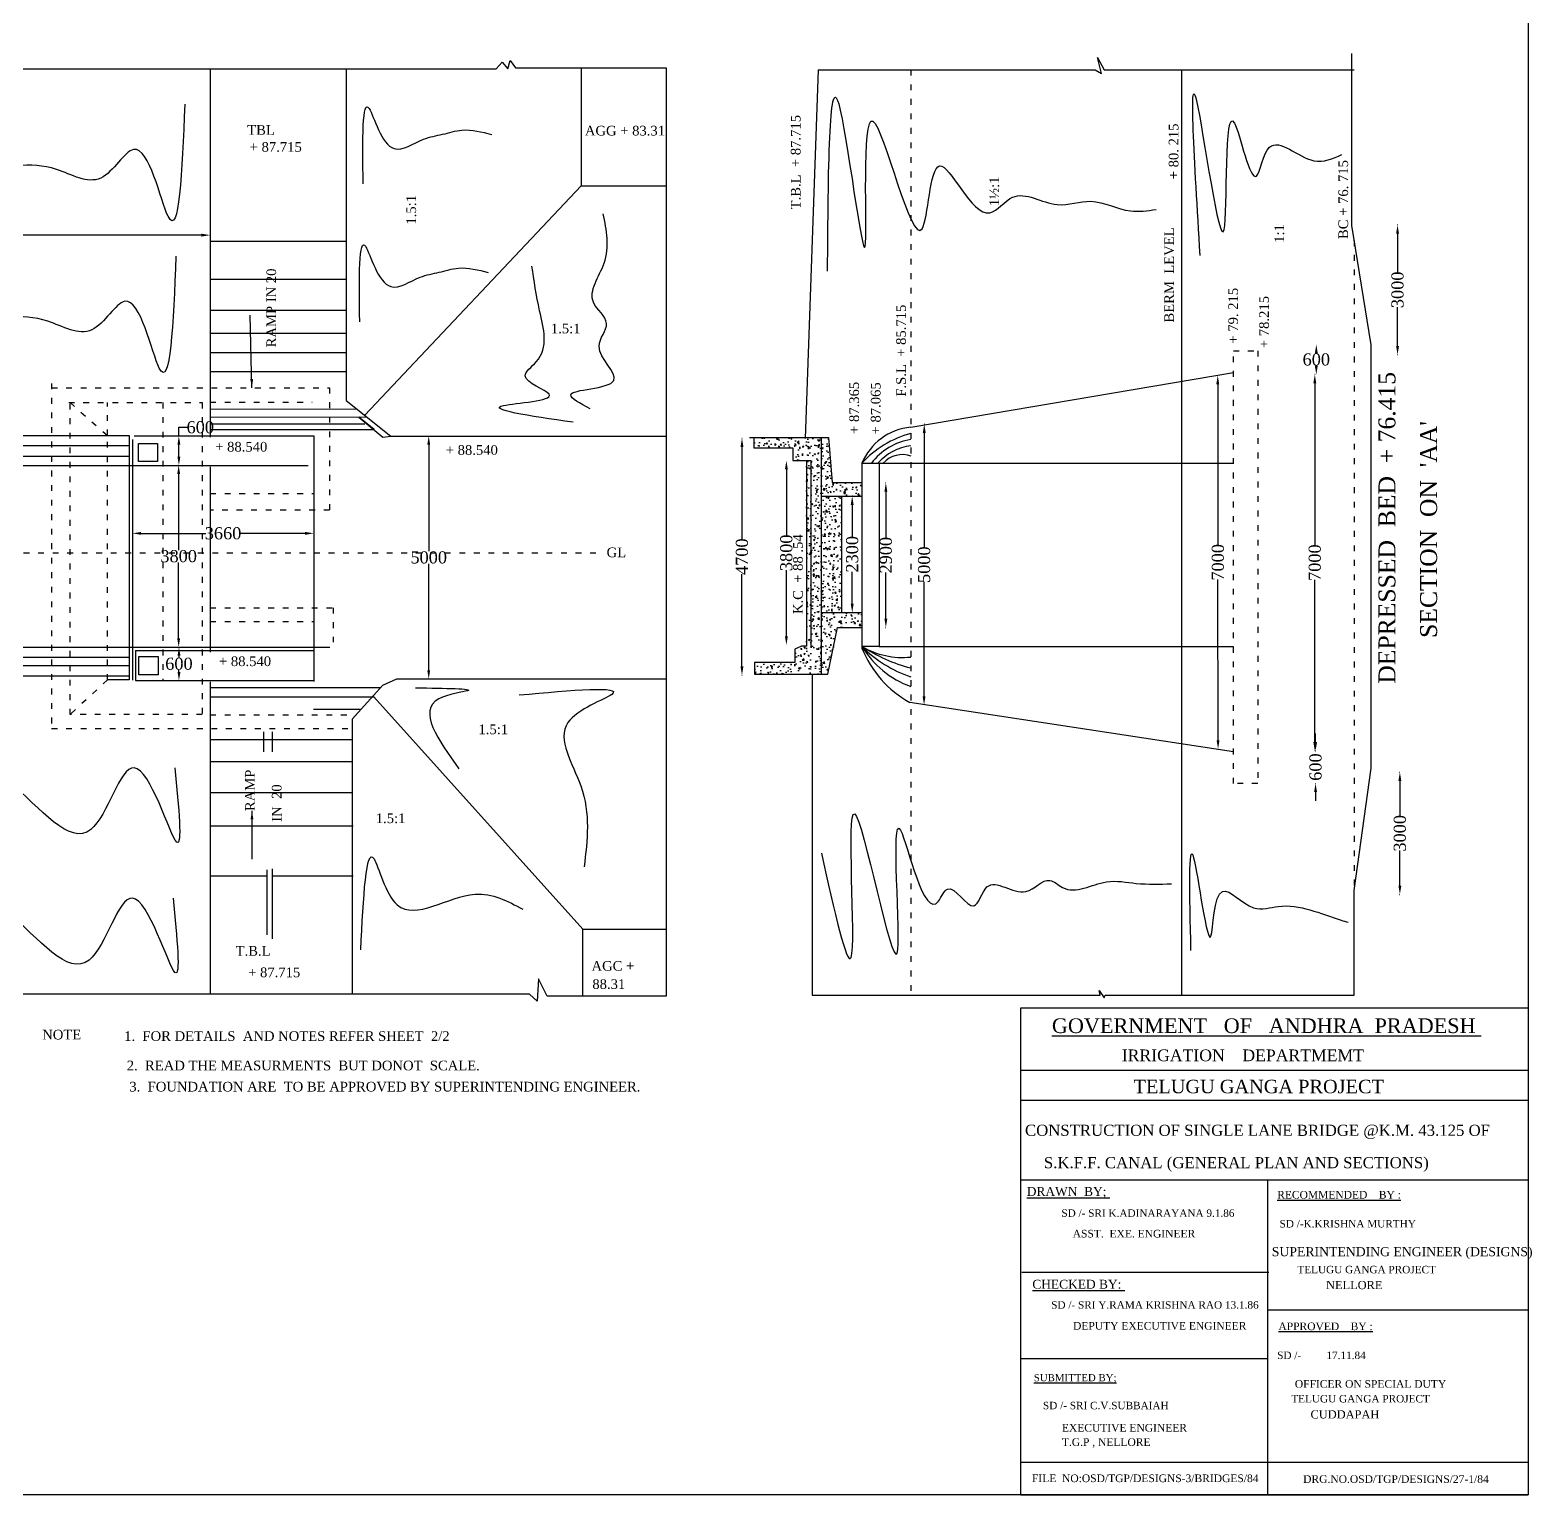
# Model space of a CAD drawing. Header units: millimetres. Extents: x 4400 to 80193, y -403 to 48046.
# Drawn here: x 49171 to 80193, y -403 to 29848 of the extents above; entities that cross this region are included whole.
import ezdxf

# ---------------------------------------------------------------- set-up
doc = ezdxf.new("R2010")
doc.units = ezdxf.units.MM
doc.header["$MEASUREMENT"] = 0
doc.linetypes.add('ACAD_ISO03W100', pattern=[30, 12, -18])
for name, color, linetype in [('DIM', 5, 'Continuous'), ('DO LINE', 3, 'Continuous'), ('DWG.LINE', 10, 'Continuous'), ('HATCH', 2, 'Continuous'), ('TEXT', 7, 'Continuous')]:
    doc.layers.add(name, color=color, linetype=linetype)
doc.layers.add('TITLE', color=7, linetype='Continuous', lineweight=30)
doc.styles.get("Standard").update_dxf_attribs({"font": 'TIMES.TTF', "height": 250})
doc.dimstyles.get("Standard").update_dxf_attribs({"dimtxt": 250, "dimasz": 180, "dimexe": 0.18, "dimexo": 0.0625, "dimgap": 0.09, "dimtad": 0, "dimtih": 1, "dimtoh": 1, "dimdec": 0, "dimzin": 0, "dimdsep": 46, "dimtxsty": 'Standard', "dimcen": 300, "dimclre": 256, "dimclrt": 4, "dimadec": 0, "dimazin": 0, "dimtfac": 1, "dimtdec": 0, "dimtofl": 0, "dimtmove": 0, "dimatfit": 3, "dimfxl": 5, "dimfxlon": 1, "dimtolj": 1, "dimtzin": 0, "dimarcsym": 0})
pattern_1 = [(50, (0, 0), (286.9041, -25.10085), [30, -330]), (355, (0, 0), (-55.5005, 300.8769), [24, -264]), (100.4514, (23.9, -2.1), (231.4038, 275.7758), [25.4961, -280.4568]), (46.1842, (0, 80), (426.8964, -66.2076), [45, -495]), (96.6356, (35.57, 74.5), (373.865, 389.6471), [38.244, -420.6852]), (351.1842, (0, 80), (373.8648, 389.6474), [36, -396]), (21, (40, 60), (238.7628, -161.04756), [30, -330]), (326, (40, 60), (97.3261, 290.06), [24, -264]), (71.4514, (59.9, 46.58), (336.089, 129.0122), [25.4961, -280.4568]), (37.5, (0, 0), (4.86394, 133.15754), [0, -260.8, 0, -268, 0, -265]), (7.5, (0, 0), (105.22781, 157.76468), [0, -152.8, 0, -254.8, 0, -101]), (327.5, (-89.2, 0), (213.52897, -9.02195), [0, -100, 0, -312, 0, -414]), (317.5, (-129.2, 0), (233.27447, 40.042), [0, -130, 0, -207.2, 0, -294])]

# ---------------------------------------------------------------- blocks, each defined once
blk = doc.blocks.new('*D63')
at = {"layer": 'Defpoints', "color": 0, "ltscale": 0.2}
for p in [(41541, 25562), (52891, 25612), (52891, 25562)]:
    blk.add_point(p, dxfattribs=at)
at = {"layer": 'DIM', "lineweight": -2, "ltscale": 0.2}
for p, q in [((41541, 25606), (41541, 25612)), ((52891, 25606), (52891, 25612))]:
    blk.add_line(p, q, dxfattribs=at)
at = {"layer": 'DIM', "color": 0, "lineweight": -2, "ltscale": 0.2}
for p, q in [((41721, 25612), (46783, 25612)), ((52711, 25612), (47649, 25612))]:
    blk.add_line(p, q, dxfattribs=at)
at = {"layer": 'DIM', "color": 0, "ltscale": 0.2}
for points in [[(41721, 25642), (41721, 25582), (41541, 25612)], [(52711, 25642), (52711, 25582), (52891, 25612)]]:
    blk.add_solid(points, dxfattribs=at)
at = {"layer": 'DIM', "color": 4, "ltscale": 0.2, "insert": (47216, 25612), "char_height": 250, "attachment_point": 5}
blk.add_mtext('\\A1;11250', dxfattribs=at)
blk = doc.blocks.new('*D64')
at = {"layer": 'Defpoints', "color": 0, "ltscale": 0.2}
for p in [(52182, 21465), (52246, 21465), (52182, 20858)]:
    blk.add_point(p, dxfattribs=at)
at = {"layer": 'DIM', "lineweight": -2, "ltscale": 0.2}
for p, q in [((52241, 21465), (52246, 21465)), ((52241, 20858), (52246, 20858))]:
    blk.add_line(p, q, dxfattribs=at)
at = {"layer": 'DIM', "color": 0, "lineweight": -2, "ltscale": 0.2}
for p, q in [((52246, 21465), (52246, 21645)), ((52246, 21645), (52426, 21645)), ((52246, 21038), (52246, 21285))]:
    blk.add_line(p, q, dxfattribs=at)
at = {"layer": 'DIM', "color": 0, "ltscale": 0.2}
for points in [[(52216, 21285), (52276, 21285), (52246, 21465)], [(52216, 21038), (52276, 21038), (52246, 20858)]]:
    blk.add_solid(points, dxfattribs=at)
at = {"layer": 'DIM', "color": 4, "ltscale": 0.2, "insert": (52688, 21645), "char_height": 250, "attachment_point": 5}
blk.add_mtext('\\A1;600', dxfattribs=at)
blk = doc.blocks.new('*D65')
at = {"layer": 'Defpoints', "color": 0, "ltscale": 0.2}
for p in [(52241, 20858), (52241, 17106), (52241, 17106)]:
    blk.add_point(p, dxfattribs=at)
at = {"layer": 'DIM', "lineweight": -2, "ltscale": 0.2}
for p, q in [((52241, 20858), (52241, 20858)), ((52241, 17106), (52241, 17106))]:
    blk.add_line(p, q, dxfattribs=at)
at = {"layer": 'DIM', "color": 0, "lineweight": -2, "ltscale": 0.2}
for p, q in [((52241, 20678), (52241, 19109)), ((52241, 17286), (52241, 18855))]:
    blk.add_line(p, q, dxfattribs=at)
at = {"layer": 'DIM', "color": 0, "ltscale": 0.2}
for points in [[(52211, 20678), (52271, 20678), (52241, 20858)], [(52211, 17286), (52271, 17286), (52241, 17106)]]:
    blk.add_solid(points, dxfattribs=at)
at = {"layer": 'DIM', "color": 4, "ltscale": 0.2, "insert": (52241, 18982), "char_height": 250, "attachment_point": 5}
blk.add_mtext('\\A1;3800', dxfattribs=at)
blk = doc.blocks.new('*D66')
at = {"layer": 'Defpoints', "color": 0, "ltscale": 0.2}
for p in [(52241, 17106), (52241, 16414), (52247, 16414)]:
    blk.add_point(p, dxfattribs=at)
at = {"layer": 'DIM', "lineweight": -2, "ltscale": 0.2}
for p, q in [((52242, 17106), (52248, 17106)), ((52242, 16414), (52248, 16414))]:
    blk.add_line(p, q, dxfattribs=at)
at = {"layer": 'DIM', "color": 0, "lineweight": -2, "ltscale": 0.2}
for p, q in [((52247, 16926), (52247, 16887)), ((52247, 16594), (52247, 16633))]:
    blk.add_line(p, q, dxfattribs=at)
at = {"layer": 'DIM', "color": 0, "ltscale": 0.2}
for points in [[(52218, 16926), (52278, 16926), (52247, 17106)], [(52218, 16594), (52278, 16594), (52247, 16414)]]:
    blk.add_solid(points, dxfattribs=at)
at = {"layer": 'DIM', "color": 4, "ltscale": 0.2, "insert": (52247, 16760), "char_height": 250, "attachment_point": 5}
blk.add_mtext('\\A1;600', dxfattribs=at)
blk = doc.blocks.new('*D67')
at = {"layer": 'Defpoints', "color": 0, "ltscale": 0.2}
for p in [(51285, 19454), (55032, 19454), (55032, 19454)]:
    blk.add_point(p, dxfattribs=at)
at = {"layer": 'DIM', "lineweight": -2, "ltscale": 0.2}
for p, q in [((51285, 19454), (51285, 19454)), ((55032, 19454), (55032, 19454))]:
    blk.add_line(p, q, dxfattribs=at)
at = {"layer": 'DIM', "color": 0, "lineweight": -2, "ltscale": 0.2}
for p, q in [((51465, 19454), (52803, 19454)), ((54852, 19454), (53513, 19454))]:
    blk.add_line(p, q, dxfattribs=at)
at = {"layer": 'DIM', "color": 0, "ltscale": 0.2}
for points in [[(51465, 19484), (51465, 19424), (51285, 19454)], [(54852, 19484), (54852, 19424), (55032, 19454)]]:
    blk.add_solid(points, dxfattribs=at)
at = {"layer": 'DIM', "color": 4, "ltscale": 0.2, "insert": (53158, 19454), "char_height": 250, "attachment_point": 5}
blk.add_mtext('\\A1;3660', dxfattribs=at)
blk = doc.blocks.new('*D68')
at = {"layer": 'Defpoints', "color": 0, "ltscale": 0.2}
for p in [(57268, 21463), (57406, 21463), (57268, 16449)]:
    blk.add_point(p, dxfattribs=at)
at = {"layer": 'DIM', "lineweight": -2, "ltscale": 0.2}
for p, q in [((57401, 21463), (57406, 21463)), ((57401, 16449), (57406, 16449))]:
    blk.add_line(p, q, dxfattribs=at)
at = {"layer": 'DIM', "color": 0, "lineweight": -2, "ltscale": 0.2}
for p, q in [((57406, 21283), (57406, 19083)), ((57406, 16629), (57406, 18828))]:
    blk.add_line(p, q, dxfattribs=at)
at = {"layer": 'DIM', "color": 0, "ltscale": 0.2}
for points in [[(57376, 21283), (57436, 21283), (57406, 21463)], [(57376, 16629), (57436, 16629), (57406, 16449)]]:
    blk.add_solid(points, dxfattribs=at)
at = {"layer": 'DIM', "color": 4, "ltscale": 0.2, "insert": (57406, 18956), "char_height": 250, "attachment_point": 5}
blk.add_mtext('\\A1;5000', dxfattribs=at)
blk = doc.blocks.new('*D69')
at = {"layer": 'Defpoints', "color": 0, "ltscale": 0.2}
for p in [(63832, 21418), (63876, 21418), (63832, 16525)]:
    blk.add_point(p, dxfattribs=at)
at = {"layer": 'DIM', "lineweight": -2, "ltscale": 0.2}
for p, q in [((63872, 21418), (63877, 21418)), ((63872, 16525), (63877, 16525))]:
    blk.add_line(p, q, dxfattribs=at)
at = {"layer": 'DIM', "color": 0, "lineweight": -2, "ltscale": 0.2}
for p, q in [((63876, 21238), (63876, 19332)), ((63876, 16705), (63876, 18612))]:
    blk.add_line(p, q, dxfattribs=at)
at = {"layer": 'DIM', "color": 0, "ltscale": 0.2}
for points in [[(63846, 21238), (63906, 21238), (63876, 21418)], [(63846, 16705), (63906, 16705), (63876, 16525)]]:
    blk.add_solid(points, dxfattribs=at)
at = {"layer": 'DIM', "color": 4, "ltscale": 0.2, "insert": (63876, 18972), "char_height": 250, "attachment_point": 5, "rotation": 90}
blk.add_mtext('\\A1;4700', dxfattribs=at)
blk = doc.blocks.new('*D70')
at = {"layer": 'Defpoints', "color": 0, "ltscale": 0.2}
for p in [(64793, 20956), (64850, 20956), (64850, 17148)]:
    blk.add_point(p, dxfattribs=at)
at = {"layer": 'DIM', "lineweight": -2, "ltscale": 0.2}
for p, q in [((64798, 20956), (64793, 20956)), ((64798, 17148), (64793, 17148))]:
    blk.add_line(p, q, dxfattribs=at)
at = {"layer": 'DIM', "color": 0, "lineweight": -2, "ltscale": 0.2}
for p, q in [((64793, 20776), (64793, 19407)), ((64793, 17328), (64793, 18697))]:
    blk.add_line(p, q, dxfattribs=at)
at = {"layer": 'DIM', "color": 0, "ltscale": 0.2}
for points in [[(64764, 20776), (64824, 20776), (64793, 20956)], [(64764, 17328), (64824, 17328), (64793, 17148)]]:
    blk.add_solid(points, dxfattribs=at)
at = {"layer": 'DIM', "color": 4, "ltscale": 0.2, "insert": (64793, 19052), "char_height": 250, "attachment_point": 5, "rotation": 90}
blk.add_mtext('\\A1;3800', dxfattribs=at)
blk = doc.blocks.new('*D71')
at = {"layer": 'Defpoints', "color": 0, "ltscale": 0.2}
for p in [(66153, 20223), (66194, 20223), (66194, 17821)]:
    blk.add_point(p, dxfattribs=at)
at = {"layer": 'DIM', "lineweight": -2, "ltscale": 0.2}
for p, q in [((66158, 20223), (66153, 20223)), ((66158, 17821), (66153, 17821))]:
    blk.add_line(p, q, dxfattribs=at)
at = {"layer": 'DIM', "color": 0, "lineweight": -2, "ltscale": 0.2}
for p, q in [((66153, 20043), (66153, 19381)), ((66153, 18001), (66153, 18663))]:
    blk.add_line(p, q, dxfattribs=at)
at = {"layer": 'DIM', "color": 0, "ltscale": 0.2}
for points in [[(66123, 20043), (66183, 20043), (66153, 20223)], [(66123, 18001), (66183, 18001), (66153, 17821)]]:
    blk.add_solid(points, dxfattribs=at)
at = {"layer": 'DIM', "color": 4, "ltscale": 0.2, "insert": (66153, 19022), "char_height": 250, "attachment_point": 5, "rotation": 90}
blk.add_mtext('\\A1;2300', dxfattribs=at)
blk = doc.blocks.new('*D72')
at = {"layer": 'Defpoints', "color": 0, "ltscale": 0.2}
for p in [(66352, 20496), (66848, 20496), (66352, 17511)]:
    blk.add_point(p, dxfattribs=at)
at = {"layer": 'DIM', "lineweight": -2, "ltscale": 0.2}
for p, q in [((66843, 20496), (66848, 20496)), ((66843, 17511), (66848, 17511))]:
    blk.add_line(p, q, dxfattribs=at)
at = {"layer": 'DIM', "color": 0, "lineweight": -2, "ltscale": 0.2}
for p, q in [((66848, 20316), (66848, 19362)), ((66848, 17691), (66848, 18645))]:
    blk.add_line(p, q, dxfattribs=at)
at = {"layer": 'DIM', "color": 0, "ltscale": 0.2}
for points in [[(66818, 20316), (66878, 20316), (66848, 20496)], [(66818, 17691), (66878, 17691), (66848, 17511)]]:
    blk.add_solid(points, dxfattribs=at)
at = {"layer": 'DIM', "color": 4, "ltscale": 0.2, "insert": (66848, 19003), "char_height": 250, "attachment_point": 5, "rotation": 90}
blk.add_mtext('\\A1;2900', dxfattribs=at)
blk = doc.blocks.new('*D73')
at = {"layer": 'Defpoints', "color": 0, "ltscale": 0.2}
for p in [(67641, 21706), (67707, 21706), (67703, 15907)]:
    blk.add_point(p, dxfattribs=at)
at = {"layer": 'DIM', "color": 0, "lineweight": -2, "ltscale": 0.2}
for p, q in [((67641, 21526), (67639, 19160)), ((67637, 16087), (67639, 18453))]:
    blk.add_line(p, q, dxfattribs=at)
at = {"layer": 'DIM', "lineweight": -2, "ltscale": 0.2}
for p, q in [((67646, 21706), (67641, 21706)), ((67642, 15907), (67637, 15907))]:
    blk.add_line(p, q, dxfattribs=at)
at = {"layer": 'DIM', "color": 0, "ltscale": 0.2}
for points in [[(67611, 21526), (67671, 21526), (67641, 21706)], [(67607, 16087), (67667, 16087), (67637, 15907)]]:
    blk.add_solid(points, dxfattribs=at)
at = {"layer": 'DIM', "color": 4, "ltscale": 0.2, "insert": (67639, 18807), "char_height": 250, "attachment_point": 5, "rotation": 90}
blk.add_mtext('\\A1;5000', dxfattribs=at)
blk = doc.blocks.new('*D74')
at = {"layer": 'Defpoints', "color": 0, "ltscale": 0.2}
for p in [(73628, 22711), (73703, 22712), (73635, 15001)]:
    blk.add_point(p, dxfattribs=at)
at = {"layer": 'DIM', "lineweight": -2, "ltscale": 0.2}
for p, q in [((73698, 22712), (73703, 22712)), ((73705, 15001), (73710, 15001))]:
    blk.add_line(p, q, dxfattribs=at)
at = {"layer": 'DIM', "color": 0, "lineweight": -2, "ltscale": 0.2}
for p, q in [((73703, 22532), (73706, 19212)), ((73709, 15181), (73707, 18501))]:
    blk.add_line(p, q, dxfattribs=at)
at = {"layer": 'DIM', "color": 0, "ltscale": 0.2}
for points in [[(73733, 22532), (73673, 22531), (73703, 22712)], [(73739, 15181), (73679, 15181), (73710, 15001)]]:
    blk.add_solid(points, dxfattribs=at)
at = {"layer": 'DIM', "color": 4, "ltscale": 0.2, "insert": (73706, 18856), "char_height": 250, "attachment_point": 5, "rotation": 90}
blk.add_mtext('\\A1;7000', dxfattribs=at)
blk = doc.blocks.new('*D75')
at = {"layer": 'Defpoints', "color": 0, "ltscale": 0.2}
for p in [(75695, 14964), (75723.5, 14964), (75695, 14291.5)]:
    blk.add_point(p, dxfattribs=at)
at = {"layer": 'DIM', "color": 0, "lineweight": -2, "ltscale": 0.2}
for p, q in [((75723.5, 15144), (75723.5, 15324)), ((75723.5, 14111.5), (75723.5, 13931.5))]:
    blk.add_line(p, q, dxfattribs=at)
at = {"layer": 'DIM', "lineweight": -2, "ltscale": 0.2}
for p, q in [((75718.5, 14964), (75723.68, 14964)), ((75718.5, 14291.5), (75723.68, 14291.5))]:
    blk.add_line(p, q, dxfattribs=at)
at = {"layer": 'DIM', "color": 0, "ltscale": 0.2}
for points in [[(75693.5, 15144), (75753.5, 15144), (75723.5, 14964)], [(75693.5, 14111.5), (75753.5, 14111.5), (75723.5, 14291.5)]]:
    blk.add_solid(points, dxfattribs=at)
at = {"layer": 'DIM', "color": 4, "ltscale": 0.2, "insert": (75723.5, 14627.75), "char_height": 250, "attachment_point": 5, "rotation": 90}
blk.add_mtext('\\A1;600', dxfattribs=at)
blk = doc.blocks.new('*D76')
at = {"layer": 'Defpoints', "color": 0, "ltscale": 0.2}
for p in [(75708, 22734), (75721, 22734), (75721, 14964)]:
    blk.add_point(p, dxfattribs=at)
at = {"layer": 'DIM', "lineweight": -2, "ltscale": 0.2}
for p, q in [((75712, 22734), (75707, 22734)), ((75712, 14964), (75707, 14964))]:
    blk.add_line(p, q, dxfattribs=at)
at = {"layer": 'DIM', "color": 0, "lineweight": -2, "ltscale": 0.2}
for p, q in [((75708, 22554), (75708, 19205)), ((75708, 15144), (75708, 18493))]:
    blk.add_line(p, q, dxfattribs=at)
at = {"layer": 'DIM', "color": 0, "ltscale": 0.2}
for points in [[(75678, 22554), (75738, 22554), (75708, 22734)], [(75678, 15144), (75738, 15144), (75708, 14964)]]:
    blk.add_solid(points, dxfattribs=at)
at = {"layer": 'DIM', "color": 4, "ltscale": 0.2, "insert": (75708, 18849), "char_height": 250, "attachment_point": 5, "rotation": 90}
blk.add_mtext('\\A1;7000', dxfattribs=at)
blk = doc.blocks.new('*D77')
at = {"layer": 'Defpoints', "color": 0, "ltscale": 0.2}
for p in [(75707, 23353), (75739, 23353), (75707, 22734)]:
    blk.add_point(p, dxfattribs=at)
at = {"layer": 'DIM', "lineweight": -2, "ltscale": 0.2}
for p, q in [((75734, 23353), (75739, 23353)), ((75734, 22734), (75739, 22734))]:
    blk.add_line(p, q, dxfattribs=at)
at = {"layer": 'DIM', "color": 0, "lineweight": -2, "ltscale": 0.2}
for p, q in [((75739, 23173), (75739, 23171)), ((75739, 22914), (75739, 22916))]:
    blk.add_line(p, q, dxfattribs=at)
at = {"layer": 'DIM', "color": 0, "ltscale": 0.2}
for points in [[(75709, 23173), (75769, 23173), (75739, 23353)], [(75709, 22914), (75769, 22914), (75739, 22734)]]:
    blk.add_solid(points, dxfattribs=at)
at = {"layer": 'DIM', "color": 4, "ltscale": 0.2, "insert": (75739, 23044), "char_height": 250, "attachment_point": 5}
blk.add_mtext('\\A1;600', dxfattribs=at)
blk = doc.blocks.new('*D78')
at = {"layer": 'Defpoints', "color": 0, "ltscale": 0.2}
for p in [(77456, 14523), (77465, 14523), (77456, 11998)]:
    blk.add_point(p, dxfattribs=at)
at = {"layer": 'DIM', "lineweight": -2, "ltscale": 0.2}
for p, q in [((77460, 14523), (77465, 14523)), ((77460, 11998), (77465, 11998))]:
    blk.add_line(p, q, dxfattribs=at)
at = {"layer": 'DIM', "color": 0, "lineweight": -2, "ltscale": 0.2}
for p, q in [((77465, 14343), (77465, 13615)), ((77465, 12178), (77465, 12905))]:
    blk.add_line(p, q, dxfattribs=at)
at = {"layer": 'DIM', "color": 0, "ltscale": 0.2}
for points in [[(77435, 14343), (77495, 14343), (77465, 14523)], [(77435, 12178), (77495, 12178), (77465, 11998)]]:
    blk.add_solid(points, dxfattribs=at)
at = {"layer": 'DIM', "color": 4, "ltscale": 0.2, "insert": (77465, 13260), "char_height": 250, "attachment_point": 5, "rotation": 90}
blk.add_mtext('\\A1;3000', dxfattribs=at)
blk = doc.blocks.new('*D79')
at = {"layer": 'Defpoints', "color": 0, "ltscale": 0.2}
for p in [(77417, 25823), (77460, 25823), (77460, 23142)]:
    blk.add_point(p, dxfattribs=at)
at = {"layer": 'DIM', "lineweight": -2, "ltscale": 0.2}
for p, q in [((77422, 25823), (77417, 25823)), ((77422, 23142), (77417, 23142))]:
    blk.add_line(p, q, dxfattribs=at)
at = {"layer": 'DIM', "color": 0, "lineweight": -2, "ltscale": 0.2}
for p, q in [((77417, 25643), (77417, 24838)), ((77417, 23322), (77417, 24127))]:
    blk.add_line(p, q, dxfattribs=at)
at = {"layer": 'DIM', "color": 0, "ltscale": 0.2}
for points in [[(77387, 25643), (77447, 25643), (77417, 25823)], [(77387, 23322), (77447, 23322), (77417, 23142)]]:
    blk.add_solid(points, dxfattribs=at)
at = {"layer": 'DIM', "color": 4, "ltscale": 0.2, "insert": (77417, 24483), "char_height": 250, "attachment_point": 5, "rotation": 90}
blk.add_mtext('\\A1;3000', dxfattribs=at)

msp = doc.modelspace()

# ---------------------------------------------------------------- hatches: boundary and pattern name
at = {"layer": 'HATCH', "ltscale": 0.2}
h = msp.add_hatch(dxfattribs=at)
h.set_pattern_fill('AR-CONC', color=256, scale=40, style=0)
h.set_pattern_definition(pattern_1)
h.paths.add_polyline_path([(65518, 21434), (64119.8, 21434), (64119.8, 21221.1), (64925, 21221.1), (64925, 20957), (65207.6, 20957), (65207.6, 17127.8), (65105.1, 17127.8), (64969, 17060.9), (64969, 16784.7), (64132.7, 16784.7), (64132.7, 16546), (65518, 16546)])
h = msp.add_hatch(dxfattribs=at)
h.set_pattern_fill('AR-CONC', color=256, scale=40, style=0)
h.set_pattern_definition(pattern_1)
edge = h.paths.add_edge_path()
edge.add_line((65207.6, 20957), (65207.6, 17127.8))
edge.add_line((65207.6, 17127.8), (65105.1, 17127.8))
edge.add_line((65105.1, 17127.8), (64969, 17060.9))
edge.add_line((64969, 17060.9), (64969, 16784.7))
edge.add_line((64969, 16784.7), (64132.7, 16784.7))
edge.add_line((64132.7, 16784.7), (64132.7, 16546))
edge.add_line((64132.7, 16546), (65518, 16546))
edge.add_line((65518, 16546), (65518, 21434))
h = msp.add_hatch(dxfattribs=at)
h.set_pattern_fill('AR-CONC', color=256, scale=40, style=0)
h.set_pattern_definition(pattern_1)
h.paths.add_polyline_path([(65849.6, 17510.5), (66352.4, 17510.5), (66352.4, 17821.2), (65518, 17821.2), (65518, 16546), (65648.7, 16546)])
h.paths.add_polyline_path([(65935.2, 20223.2), (65518, 20223.2), (65518, 17821.2), (65935.2, 17821.2)])
h.paths.add_polyline_path([(66352.4, 20503.5), (65738.4, 20503.5), (65663.8, 21434), (65518, 21434), (65518, 20223.2), (66352.4, 20223.2)])

# ---------------------------------------------------------------- linework, layer by layer
at = {"layer": 'DO LINE', "linetype": 'ACAD_ISO03W100', "ltscale": 10}
for points in [[(67362.3, 29025.8), (67362.3, 9902)], [(76522.8, 25505), (76520.6, 12082.4)], [(49617.5, 22549.5), (49617.5, 15426.1), (55826.7, 15426.1)], [(49617.5, 22460.3), (55359, 22460.3), (55359, 19932.5), (52891.3, 19932.5)], [(49971.1, 22153.3), (52728.4, 22153.3), (52728.4, 15710.2), (49997.9, 15710.2), (49997.9, 22153.3)], [(49997.9, 22153.3), (50768.9, 21477), (50768.9, 22153.3)], [(51912.9, 22153.3), (51912.9, 16413.6)], [(52891.3, 22161.5), (54997.7, 22161.5)], [(50773.3, 16426.3), (50768.9, 21477)], [(52891.3, 20274), (55031.8, 20274)], [(10038.9, 19050.1), (61036.7, 19050.1)], [(52891.3, 17919), (55429, 17919), (55429, 17207.2)], [(52891.3, 17635.8), (55031.8, 17635.8)], [(50773.3, 16426.3), (49997.9, 15710.2)], [(52891.3, 15706.7), (55905.4, 15704.6)]]:
    msp.add_lwpolyline(points, dxfattribs=at)
msp.add_lwpolyline([(74027.5, 23223), (74530, 23223), (74530, 14289), (74027.5, 14289)], close=True, dxfattribs=at)
at = {"layer": 'DWG.LINE', "ltscale": 0.2}
for points in [[(48764.8, 29048.9), (58802.2, 29048.9), (58926.1, 29186.9), (59040.1, 29044.2), (59085.8, 29215.7), (59199.9, 29070.5), (62307.4, 29070.5), (62307.4, 9899.1), (59853.7, 9899.1), (59670.9, 10256), (59647.3, 9790.6), (59488.1, 9937.9), (47380.8, 9937.9)], [(65322.8, 16546), (65322.8, 9917.8), (71274.7, 9917.8), (71251.3, 10016.3), (71360.5, 9864.3), (71375.9, 9917.8), (76520.6, 9917.8), (76520.6, 12082.4), (76873.4, 14605.8), (76873.4, 23348.8), (76473.4, 25808.6), (76473.4, 29363.1)], [(65447.7, 29025.8), (71172.5, 29025.8), (71305.4, 28951.6), (71218.6, 29279.5), (71357.2, 29025.8), (76523, 29025.8)], [(52891.3, 29048.9), (52891.3, 21441.5)], [(55702.4, 29048.9), (55702.4, 22197), (56621, 21462.6)], [(60556.6, 29070.5), (60556.6, 26628.2), (62307.4, 26628.2)], [(65447.7, 29025.8), (65183.1, 21410.8)], [(72953.5, 29025.8), (72953.5, 9917.8)], [(60556.6, 26628.2), (56084.4, 21891.6)], [(52891.3, 25484.8), (55702.4, 25484.8)], [(52891.3, 24704.5), (55702.4, 24704.5)], [(52891.3, 24065.3), (55702.4, 24065.3)], [(52891.3, 23586.9), (55702.4, 23586.9)], [(52891.3, 23186.4), (55702.4, 23186.4)], [(52891.3, 22796.4), (55702.4, 22796.4)], [(67362.3, 21647.5), (74027.5, 22779.3)], [(52891.3, 22028.4), (55925.5, 22018.6)], [(52891.3, 21860.5), (56132.3, 21853.3)], [(52891.3, 21716.2), (56084.9, 21716.2)], [(56276.6, 21601.3), (55963.5, 21853.7), (56456.5, 21438.1), (56621, 21462.6)], [(33373.4, 21477), (51218, 21477)], [(51215.8, 21477), (51215.8, 16426.3), (50773.3, 16426.3)], [(51320.3, 21465.3), (55031.8, 21465.3), (55031.8, 16395.6)], [(52891.3, 21601.3), (56276.6, 21601.3)], [(56621, 21462.6), (62307.4, 21462.6)], [(64030.9, 21434), (65663.8, 21434), (65738.4, 20503.5), (66360.2, 20503.5)], [(64119.8, 21434), (64119.8, 21221.1), (64925, 21221.1), (64925, 20957), (65299.7, 20957), (65299.7, 17113)], [(65207.6, 20957), (65207.6, 17127.8), (65105.1, 17127.8), (64969, 17060.9), (64969, 16784.7), (64132.7, 16784.7), (64132.7, 16546), (65518, 16546), (65518, 21434)], [(33373.4, 21269.5), (51221.8, 21269.5)], [(51284.6, 21395.4), (51284.6, 16423)], [(33373.4, 21046.4), (51215.8, 21046.4)], [(33373.4, 20857.7), (54915.1, 20857.7)], [(52891.3, 20831.1), (52891.3, 16999.8)], [(66352.4, 20900.6), (66352.4, 17085.1)], [(66352.4, 20900.6), (74029.3, 20900.6)], [(66707.7, 20898.1), (66707.7, 17120.7), (66352.4, 17120.7)], [(65518, 20223.2), (66352.4, 20223.2)], [(65935.2, 20223.2), (65935.2, 17821.2)], [(65518, 17821.2), (66352.4, 17821.2)], [(65518, 16546), (65648.7, 16546), (65849.6, 17510.5), (66352.4, 17510.5)], [(33421, 17106.4), (55366.8, 17106.4)], [(66707.7, 17120.7), (74027.5, 17120.7)], [(33421, 16895.3), (51215.8, 16895.3)], [(51350, 17034.1), (55031.8, 17034.1)], [(51350, 17034.1), (51350, 16413.6), (51361.2, 16413.6)], [(33421, 16728.8), (51215.8, 16728.8)], [(33421, 16509.6), (51206.3, 16509.6)], [(55826.7, 15616.9), (56455.2, 16318.3), (56744.2, 16448.8), (62307.4, 16448.8)], [(51361.2, 16413.6), (55031.8, 16413.6)], [(52891.3, 16390.9), (52891.3, 9937.9)], [(52891.3, 16270.8), (56414, 16270.8)], [(52891.3, 16081.4), (56273.2, 16081.4)], [(56273.2, 16081.4), (60588.5, 11278.1)], [(74027.5, 14941.3), (67345.2, 15961.8)], [(55029.5, 15820.3), (56009.7, 15820.3)], [(55826.7, 15616.9), (55826.7, 9937.9)], [(53999, 14943.5), (53999, 15354.5)], [(54174.5, 15354.5), (54174.5, 14943.5)], [(52891.3, 15199.5), (55819.1, 15199.5)], [(52891.3, 14742.1), (55817.6, 14742.1)], [(52891.3, 14102.5), (55831.2, 14102.5)], [(52891.3, 13414.1), (55843.8, 13414.1)], [(54064, 12507.5), (54064, 11165.5)], [(54170, 12529), (54170, 11081.5)], [(52891.3, 12381.9), (54064, 12381.9)], [(54170, 12381.9), (55843.8, 12381.9)], [(60588.5, 9899.1), (60588.5, 11278.1), (62307.4, 11278.1)]]:
    msp.add_lwpolyline(points, dxfattribs=at)
for points in [[(51410.2, 21309.5), (51800.6, 21309.5), (51800.6, 20939), (51410.2, 20939)], [(51421.8, 16909.4), (51817.9, 16909.4), (51817.9, 16535), (51421.8, 16535)]]:
    msp.add_lwpolyline(points, close=True, dxfattribs=at)
for centre, radius, start, end in [((67484.1, 20426.6), 1226.9, 95.69638, 157.27504), ((67904.1, 19493.5), 2094.7, 104.99112, 137.79867), ((67563.4, 20140.2), 1266, 99.14098, 143.08749), ((67494.7, 20190.5), 1078.8, 97.05042, 138.83672), ((67191.5, 20556.8), 524.2, 69.68913, 139.01457), ((68038.7, 18147.2), 1974.2, 211.33038, 249.96379), ((68215.1, 18985.6), 2635.8, 225.03167, 251.12131), ((68230.2, 20007), 3443.4, 236.95146, 255.40089), ((67192.4, 18543.2), 1652, 239.43537, 275.90216), ((68415.6, 17908.3), 2221.4, 201.74933, 241.19265)]:
    msp.add_arc(centre, radius, start, end, dxfattribs=at)
at = {"layer": 'HATCH', "ltscale": 0.2}
for points in [[(65644, 24865), (65873.5, 28326), (66422, 25377), (66581.5, 27967.5), (67598.5, 25746), (67957.5, 27041), (68994.5, 26074.5), (69463.5, 26393.5), (70384.5, 26242.5), (71083, 26312), (71900.5, 26113), (72429, 26143)], [(73340.5, 25193.5), (73263, 28388), (73835, 25726), (74048, 27923.5), (74503.5, 26829.5), (74774.5, 27429.5), (75685.5, 27149), (76267, 27275)], [(52367.3, 28314.5), (52022.2, 26001.1), (51309.8, 27380.3), (50630.7, 26790.8), (49717.9, 26968.8), (48905.3, 27046.6), (48148.4, 26957.6), (46028, 27257.9), (44859.2, 27280.2), (43701.5, 27524.9), (42276.7, 27591.6)], [(56052.1, 26674), (56177.6, 28224.1), (56693.3, 27399.8), (57298.7, 27592.4), (57693.2, 27695.5), (58092.3, 27780.6), (58706.6, 27691)], [(60742.3, 22026.1), (60339.1, 22311.4), (61229.5, 22613.5), (60927.1, 23318.5), (61078.3, 23788.5), (60809.5, 24224.9), (61027.9, 25030.5), (61011.1, 26054.4)], [(55979.9, 23824.5), (56105.4, 25374.7), (56621.1, 24550.3), (57226.5, 24743), (57621, 24846), (58020.1, 24931.1), (58634.4, 24841.5)], [(52185.4, 25180.6), (51840.3, 22867.2), (51127.9, 24246.4), (50448.9, 23656.9), (49536.1, 23834.9), (48723.5, 23912.7), (47966.5, 23823.7), (45846.2, 24124), (44677.4, 24146.3), (43519.7, 24391), (42094.8, 24457.7)], [(60387.5, 21749.2), (58951.4, 22093.8), (59893.4, 22325.2), (59399.2, 22706.7), (59625.8, 22993.3), (59696.6, 24050.4), (59538.9, 24974.5)], [(57133.6, 16263.3), (58208.9, 16203.4), (57613.3, 16035.6), (58029.4, 14591.5)], [(59275.5, 16117.1), (61186.2, 16128.5), (60282.3, 15545.5), (60545.5, 14241), (60614.5, 12570.1)], [(52163.4, 14615.5), (52199.9, 13080.6), (51322.1, 14615.5), (50426, 13336.4), (48756.1, 14323.6), (42934.9, 14561.2)], [(65519, 12847.5), (66130.5, 10697.5), (66204.5, 13659), (67080, 10782), (67153.5, 13322), (67934.5, 11857), (68124, 12110), (68662, 11762), (68936.5, 12152), (69738, 12057), (70234, 12289), (70497.5, 12141.5), (71404.5, 12257.5), (72019.5, 12226.5), (72747.5, 12216)], [(52128.7, 11922.5), (52165.3, 10387.6), (51287.5, 11922.5), (50391.4, 10643.4), (48721.5, 11630.6), (42900.2, 11868.2)], [(73150.5, 10841.5), (73204, 12755.5), (73563, 11135), (73802, 12060.5), (74444.5, 11724), (74954, 11750.5), (76249.5, 11466.5), (76395.5, 11422.5)], [(56003.9, 10851.4), (56278.2, 12733.4), (56753.7, 11783.3), (58363.1, 12002.5), (59350.6, 11691.9)]]:
    msp.add_spline(points, degree=3, dxfattribs=at)
at = {"layer": 'TITLE'}
msp.add_line((69637.8, 9656.8), (80116, 9656.8), dxfattribs=at)
at = {"layer": 'TITLE', "lineweight": 30}
for p, q in [((80116, 9656.8), (80116, -403)), ((69637.8, 8367.2), (80116, 8367.2)), ((69637.8, 7752.8), (80116, 7752.8)), ((69637.8, 6101.9), (80116, 6101.9)), ((69659.7, 4195), (74756, 4195)), ((74734.1, 3420), (80116, 3420)), ((69637.8, 2412.4), (74734.1, 2412.4)), ((80116, 266.4), (69637.8, 266.4)), ((69637.8, -403), (80116, -403))]:
    msp.add_line(p, q, dxfattribs=at)
at = {"layer": 'TITLE', "ltscale": 0.2}
msp.add_lwpolyline([(4399.5, 48045.5), (80116, 48045.5), (80116, -403), (4399.5, -403)], close=True, dxfattribs=at)
at = {"layer": 'TITLE'}
msp.add_lwpolyline([(69637.8, -403), (69637.8, 9656.8)], dxfattribs=at)
at = {"layer": 'TITLE', "lineweight": 30}
msp.add_lwpolyline([(74734.1, 6101.9), (74734.1, -403)], dxfattribs=at)

# ---------------------------------------------------------------- texts
at = {"layer": 'TEXT'}
for s, height, p in [('T.B.L  + 87.715', 200, (65085.3, 26144.2)), ('+ 80. 215', 200, (72890.8, 26765.7)), (' BC + 76. 715', 200, (76395.3, 25456.7)), ('1½:1', 200, (69188.3, 26209.2)), ('1.5:1', 200, (57144.3, 25829.2)), ('BERM  LEVEL', 200, (72797.8, 23807.7)), ('1:1', 200, (75074.3, 25454.2)), ('RAMP IN 20', 200, (54253.7, 23294.7)), ('+ 79. 215', 200, (74121.8, 23371.7)), ('+ 78.215', 200, (74760.3, 23278.7)), ('F.S.L  + 85.715', 200, (67261.8, 22276.7)), ('DEPRESSED  BED  + 76.415', 350, (77372, 16350)), ('+ 87.365', 200, (66293.3, 21506.7)), ('+ 87.065', 200, (66737.8, 21496.7)), ('K.C  + 88 .54', 200, (65132, 17787.7)), ('RAMP', 200, (53814.3, 13718.7)), ('IN  20', 200, (54365.8, 13499.2))]:
    msp.add_text(s, height=height, rotation=90, dxfattribs=at).set_placement(p)
for s, p in [('TBL', (53657.2, 27684.2)), ('AGG + 83.31', (60631.7, 27670.2)), ('+ 87.715', (53707.7, 27333.7)), ('1.5:1', (59929.2, 23584.7)), ('+ 88.540', (52995.7, 21142.7)), ('+ 88.540', (57757.7, 21076.2)), ('GL', (61080.6, 18961.3)), ('+ 88.540', (53073.7, 16713.2)), ('1.5:1', (58433.7, 15307.2)), ('1.5:1', (56312.7, 13470.7)), ('T.B.L', (53417.7, 10732.7)), ('AGC +', (60768.7, 10422.2)), ('+ 87.715', (53675.7, 10288.7)), ('88.31', (60785.7, 10046.2)), ('NOTE', (49422.7, 9003.2)), ('1.  FOR DETAILS  AND NOTES REFER SHEET  2/2', (51115.7, 8973.2)), ('2.  READ THE MEASURMENTS  BUT DONOT  SCALE.', (51169.2, 8365.2)), ('3.  FOUNDATION ARE  TO BE APPROVED BY SUPERINTENDING ENGINEER.', (51222.7, 7928.2))]:
    msp.add_text(s, height=200, dxfattribs=at).set_placement(p)
at = {"layer": 'TITLE'}
msp.add_text("SECTION  ON  'AA'", height=350, rotation=90, dxfattribs=at).set_placement((78232.5, 17294.5))
at = {"layer": 'TITLE', "lineweight": 30}
for s, height, p in [('%%UGOVERNMENT   OF   ANDHRA  PRADESH ', 303.155, (70277.5, 9135.5)), ('IRRIGATION    DEPARTMEMT ', 241.316, (71721.3, 8554.4)), ('TELUGU GANGA PROJECT', 277.6, (71964, 7892.5)), ('CONSTRUCTION OF SINGLE LANE BRIDGE @K.M. 43.125 OF', 229.112, (69721.6, 7013)), ('S.K.F.F. CANAL (GENERAL PLAN AND SECTIONS)', 229.112, (70112, 6344.3)), ('%%UDRAWN  BY; ', 183.303, (69758.2, 5772.4)), ('%%URECOMMENDED    BY :', 157.306, (74931.4, 5717.5)), ('SD /- SRI K.ADINARAYANA 9.1.86', 153.554, (70473.2, 5340.3)), ('SD /-K.KRISHNA MURTHY', 153.554, (74980.3, 5120.2)), ('ASST.  EXE. ENGINEER', 157.526, (70707.3, 4914.1)), ('SUPERINTENDING ENGINEER (DESIGNS)', 187.691, (74819.6, 4527.2)), ('%%UCHECKED BY: ', 183.303, (69873.7, 3857.2)), ('TELUGU GANGA PROJECT', 153.554, (75348.4, 4174.6)), ('NELLORE', 169.2, (75940.2, 3847)), ('SD /- SRI Y.RAMA KRISHNA RAO 13.1.86', 153.554, (70263.1, 3444.2)), ('DEPUTY EXECUTIVE ENGINEER', 157.526, (70714.2, 3010.8)), ('%%UAPPROVED    BY :', 157.306, (74956.5, 3000.4)), ('SD /-         17.11.84', 153.554, (74930, 2403.1)), ('%%USUBMITTED BY;', 148.053, (69903.8, 1944.4)), ('OFFICER ON SPECIAL DUTY', 157.526, (75295.3, 1811.3)), ('TELUGU GANGA PROJECT', 153.554, (75222.4, 1507.8)), ('SD /- SRI C.V.SUBBAIAH', 153.554, (70092.6, 1367)), ('CUDDAPAH', 169.2, (75620.3, 1176.4)), ('EXECUTIVE ENGINEER', 157.526, (70483.9, 905.6)), ('T.G.P , NELLORE', 157.526, (70483.9, 609.4)), ('FILE  NO:OSD/TGP/DESIGNS-3/BRIDGES/84', 157.526, (69865.7, -137.9)), ('DRG.NO.OSD/TGP/DESIGNS/27-1/84', 157.526, (75467.2, -154.2))]:
    msp.add_text(s, height=height, dxfattribs=at).set_placement(p)

# ---------------------------------------------------------------- dimensions: what is measured, and where the dimension line sits
at = {"layer": 'DIM', "ltscale": 0.2}
for p1, p2, distance, text, picture, middle in [((41540.7, 25561.5), (52891.3, 25561.5), 50, '11250', '*D63', (47216, 25611.5)), ((75707.3, 22734.5), (75707.3, 23353), -31.7, '600', '*D77', (75739, 23043.8)), ((52182.5, 20857.7), (52182.5, 21465.3), -63.5, '600', '*D64', (52688.4, 21645.3)), ((57267.5, 16448.8), (57267.5, 21462.6), -138.5, '5000', '*D68', (57406, 18955.7)), ((52241, 20857.7), (52241, 17106.4), 0, '3800', '*D65', (52241, 18982.1)), ((51284.6, 19454), (55031.8, 19454), 0, '3660', '*D67', (53158.2, 19454)), ((52241, 17106.4), (52241, 16413.6), 6.5, '600', '*D66', (52247.5, 16760))]:
    dim = msp.add_aligned_dim(p1=p1, p2=p2, distance=distance, text=text, dimstyle='Standard', dxfattribs=at)
    dim.commit()
    dim.dimension.update_dxf_attribs({"geometry": picture, "text_midpoint": middle})
for p1, p2, distance, text, picture, middle in [((77459.5, 23142), (77459.5, 25823), 42.5, '3000', '*D79', (77417, 24482.5)), ((73634.8, 15001.2), (73628.1, 22711.5), -74.9, '7000', '*D74', (73706.3, 18856.4)), ((75721.1, 14964), (75721.1, 22734.5), 13.6, '7000', '*D76', (75707.5, 18849.3)), ((63831.5, 16525), (63831.5, 21418.5), -45, '4700', '*D69', (63876.5, 18971.8)), ((67702.7, 15907.2), (67706.6, 21706), 65.6, '5000', '*D73', (67639, 18806.6)), ((64850.5, 17148), (64850.5, 20955.5), 57, '3800', '*D70', (64793.5, 19051.8)), ((66352.4, 17510.5), (66352.4, 20496), -495.6, '2900', '*D72', (66848, 19003.3)), ((66193.5, 17821.2), (66193.5, 20223.2), 40.5, '2300', '*D71', (66153, 19022.2)), ((75695, 14291.5), (75695, 14964), -28.5, '600', '*D75', (75723.5, 14627.8)), ((77455.5, 11997.5), (77455.5, 14523), -9.5, '3000', '*D78', (77465, 13260.3))]:
    dim = msp.add_aligned_dim(p1=p1, p2=p2, distance=distance, text=text, dimstyle='Standard', dxfattribs=at)
    dim.commit()
    dim.dimension.update_dxf_attribs({"geometry": picture, "text_midpoint": middle, "text_rotation": 90})

# ---------------------------------------------------------------- leaders
for points in [[(53754.5, 22460.3), (53716.5, 23963)], [(53755.5, 13725.5), (53755.5, 12726.5)]]:
    msp.add_leader(points, dimstyle='Standard', override={"dimgap": 0.09, "dimtad": 0}, dxfattribs=at)

doc.saveas('drawing.dxf')
